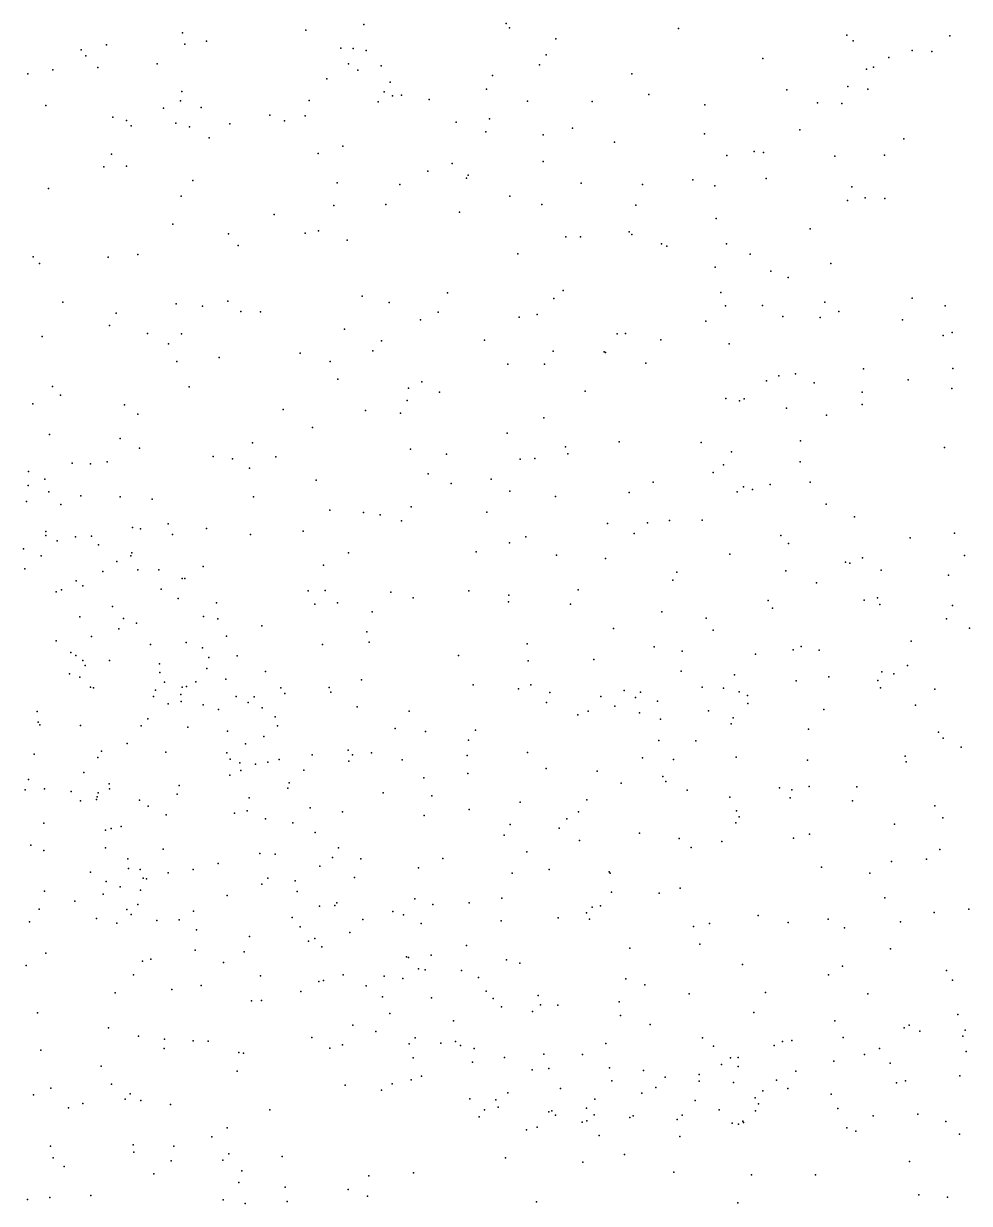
# Model space of a CAD drawing. Header units: metres. Extents: x -24.3 to 24.3, y -27.7 to 27.7.
# Drawn here: x 2.201 to 3.582, y -1.712 to 0.01 of the extents above; entities that cross this region are included whole.
import ezdxf

# ---------------------------------------------------------------- set-up
doc = ezdxf.new("R2010")
doc.units = ezdxf.units.M

msp = doc.modelspace()

# ---------------------------------------------------------------- linework, layer by layer
for p in [(2.6129, 0.0003, -14.6957), (2.6978, 0.0086, 19.1458), (2.9053, 0.0098, 19.0265), (2.9105, 0.0036, -14.895), (3.1574, 0.0028, 14.2276), (2.4327, -0.0039, -9.6544), (2.4679, -0.0157, -14.5281), (2.978, -0.0122, 16.735), (3.4032, -0.007, 14.2628), (3.4124, -0.0155, -2.99), (3.5532, -0.0082, -9.8984), (2.2851, -0.0286, 17.0901), (2.3217, -0.0214, 19.6011), (2.4365, -0.0202, 19.6816), (2.664, -0.0261, -8.2147), (2.6822, -0.0266, 19.2874), (2.7013, -0.0296, 18.8714), (3.4984, -0.0294, 19.0671), (3.5272, -0.0307, -8.0085), (2.2919, -0.0372, 15.4356), (2.3961, -0.049, 19.8189), (2.6752, -0.0487, -9.6297), (2.954, -0.0504, 18.937), (2.9637, -0.0357, -9.6546), (3.2803, -0.0413, -9.756), (3.4645, -0.0398, -6.9226), (2.207, -0.0637, -9.7032), (2.2437, -0.0575, -14.349), (2.3094, -0.0541, 19.7212), (2.6887, -0.0584, 19.6211), (2.723, -0.052, 19.4147), (2.8854, -0.066, -5.3867), (3.0891, -0.0633, -9.6927), (3.4317, -0.0568, -14.9828), (3.4418, -0.0536, 16.8321), (2.6437, -0.071, 19.8184), (2.7362, -0.0755, 14.5411), (2.8769, -0.0859, 19.1675), (3.4045, -0.0821, -9.8297), (3.4336, -0.086, -6.2611), (2.4301, -0.103, -14.4229), (2.432, -0.0895, 16.924), (2.6177, -0.1023, -5.217), (2.7273, -0.0897, 25.1273), (2.7395, -0.0957, -14.7236), (2.7527, -0.0946, 19.7233), (2.7931, -0.101, -9.6244), (3.1138, -0.0937, -5.6007), (3.3153, -0.0871, -14.9556), (2.2333, -0.11, 19.928), (2.4053, -0.1137, -9.6814), (2.4599, -0.1129, 20.0878), (2.7186, -0.1046, -20.2537), (2.9367, -0.1036, -14.8474), (3.0313, -0.104, -14.8901), (3.1955, -0.1088, -20.0656), (3.36, -0.1059, 19.0557), (3.3956, -0.107, 19.1078), (2.3313, -0.1266, 17.0172), (2.3512, -0.1318, -20.6498), (2.4231, -0.1354, 14.9627), (2.5018, -0.1364, -9.6748), (2.5602, -0.1238, 16.8516), (2.5817, -0.1321, -14.5336), (2.612, -0.125, 20.051), (2.8323, -0.134, -15.4056), (2.8814, -0.1291, 19.5166), (2.358, -0.1396, -14.3525), (2.443, -0.1409, 18.9299), (2.8756, -0.1481, 19.788), (2.9595, -0.1528, 25.1362), (3.0024, -0.1429, -9.688), (3.195, -0.1509, -9.7452), (3.3342, -0.1455, -9.7965), (2.4718, -0.157, -15.6013), (2.667, -0.1693, -14.5866), (3.0638, -0.1631, -7.8849), (3.4861, -0.1586, 19.0544), (2.329, -0.1808, -8.2054), (2.6312, -0.1797, -3.0006), (3.2276, -0.1828, 16.7284), (3.2678, -0.1769, -3.062), (3.2814, -0.1783, 14.1595), (3.3857, -0.1837, -7.2223), (3.4578, -0.1824, -6.5077), (2.3179, -0.1992, 20.2196), (2.351, -0.1985, -9.7062), (2.791, -0.2056, -14.6811), (2.8267, -0.1946, 16.731), (2.9595, -0.1913, 19.6395), (2.448, -0.2192, 16.9426), (2.6588, -0.2224, 20.2622), (2.8474, -0.216, 20.0389), (2.8502, -0.2116, -3.0868), (3.0151, -0.2232, 19.4887), (3.1779, -0.2184, -14.893), (3.2853, -0.2164, 19.0874), (2.2372, -0.231, 15.1454), (2.7502, -0.2253, -9.66), (3.1045, -0.2252, -9.7384), (3.2103, -0.2269, 25.1388), (3.4101, -0.2285, 16.7814), (2.4311, -0.2423, -14.3159), (2.6537, -0.2558, 16.8199), (2.7299, -0.2542, -14.5694), (2.9111, -0.242, -14.7504), (2.9576, -0.2545, 16.71), (3.095, -0.2553, 19.3351), (3.4041, -0.2486, 19.0784), (3.4299, -0.2445, -9.855), (3.4586, -0.2453, 25.1534), (2.5669, -0.2691, 14.3905), (2.8376, -0.2653, 20.1675), (3.2122, -0.2745, 19.1755), (2.4188, -0.2832, 20.4085), (2.6314, -0.2925, -14.4289), (3.3495, -0.2897, -6.2722), (2.5002, -0.2969, -9.7097), (2.6119, -0.2961, -5.3316), (2.6733, -0.3064, 19.06), (2.9925, -0.3014, 20.0316), (3.0141, -0.3015, -14.7727), (3.0851, -0.2943, 19.1317), (3.0891, -0.2982, 19.6203), (2.3676, -0.3272, -9.7321), (2.5141, -0.314, -14.3089), (2.9226, -0.3261, 24.9742), (3.1325, -0.3119, -5.7804), (3.1403, -0.3151, 19.4654), (3.2275, -0.3115, -14.8639), (3.2619, -0.3266, -9.806), (2.215, -0.3309, 20.3812), (2.224, -0.3403, 17.1319), (2.3243, -0.3311, 14.656), (3.3795, -0.3406, -6.9338), (3.2106, -0.3457, -7.6577), (3.2922, -0.3518, -19.9173), (3.3172, -0.361, -14.8763), (2.4993, -0.3955, -14.235), (2.695, -0.3879, -14.3945), (2.8197, -0.383, -9.6969), (2.975, -0.3915, -14.6922), (2.9887, -0.3797, -9.7442), (3.2192, -0.3829, 16.7309), (3.4986, -0.391, -9.9608), (2.2579, -0.3969, -15.7527), (2.3362, -0.4128, 14.3816), (2.4237, -0.3992, 24.7626), (2.4622, -0.4027, 20.5182), (2.5179, -0.4107, 19.1944), (2.5469, -0.411, -3.0894), (2.7346, -0.3971, 16.8209), (2.8064, -0.4116, 20.3927), (3.2256, -0.4022, 24.9913), (3.2798, -0.4018, 19.2688), (3.3709, -0.3969, 19.1793), (3.3915, -0.4105, -9.9058), (3.5467, -0.4022, 16.794), (2.7805, -0.4224, -14.439), (2.9244, -0.4185, -5.6183), (2.9507, -0.4149, 20.2554), (3.197, -0.4245, 19.5787), (3.3096, -0.418, 19.3126), (3.3641, -0.4194, -6.561), (3.4842, -0.4227, -14.8656), (2.2278, -0.4471, -14.0403), (2.3264, -0.4307, 20.5054), (2.3819, -0.4424, 17.0331), (2.4315, -0.4432, -9.7495), (2.6693, -0.4363, -14.2981), (3.0677, -0.4432, -14.7028), (3.0796, -0.4427, -3.1763), (3.5438, -0.4453, 14.1158), (3.5567, -0.4409, 19.4441), (2.4124, -0.4577, -14.1332), (2.7233, -0.4532, 20.4779), (2.874, -0.4521, -14.499), (3.1314, -0.4518, 19.9359), (3.2312, -0.4576, -6.1675), (2.4862, -0.4774, 16.9791), (2.6046, -0.4715, 16.9039), (2.711, -0.4679, 14.0319), (2.9741, -0.4686, -14.5885), (3.0485, -0.4692, 20.1426), (3.0504, -0.4701, -7.9556), (2.4246, -0.4833, -20.5283), (2.6486, -0.4834, 24.7608), (2.908, -0.4871, -9.7492), (2.9616, -0.4872, 16.7782), (3.1093, -0.486, 16.752), (3.4273, -0.4942, 24.9111), (3.5577, -0.4938, 19.1665), (2.6596, -0.509, -14.2033), (2.7826, -0.5132, -14.3131), (3.2856, -0.5119, 19.5014), (3.3037, -0.5042, -7.2212), (3.3281, -0.5014, -14.7662), (3.3553, -0.5148, 16.7648), (3.4928, -0.5103, 16.7934), (2.2429, -0.5199, -12.19), (2.2547, -0.5327, -12.3424), (2.4424, -0.5202, 19.3724), (2.7629, -0.5225, -9.7278), (2.808, -0.5282, -19.9954), (3.021, -0.5266, -5.8022), (3.4253, -0.5283, -14.7543), (3.5563, -0.5231, -10.0704), (2.2142, -0.5454, -11.5043), (2.3481, -0.5465, -9.7974), (2.7611, -0.5406, 16.8473), (3.2264, -0.5374, -9.8777), (3.2462, -0.5407, 14.0088), (3.2532, -0.5381, 19.7085), (3.4254, -0.546, -3.1839), (2.3677, -0.5602, -14.0187), (2.5799, -0.5533, 20.6076), (2.7, -0.5549, -5.5474), (2.7514, -0.5589, -8.1472), (2.9604, -0.5656, 20.4009), (3.3148, -0.5517, -7.0057), (3.3734, -0.5617, 19.3719), (2.6229, -0.58, -14.1168), (2.2387, -0.5898, -12.0422), (2.3418, -0.596, 20.6409), (2.5349, -0.602, -14.0546), (2.9072, -0.5879, -9.7965), (3.0706, -0.6008, 16.7772), (3.1901, -0.6017, 20.0061), (3.3352, -0.5994, -15.1301), (2.3701, -0.6099, 24.4989), (2.766, -0.6113, -9.7957), (2.8186, -0.6187, 24.6893), (2.9922, -0.6081, -14.4316), (2.9956, -0.6182, -9.8355), (3.2345, -0.6153, 24.758), (3.5456, -0.6089, 19.2498), (2.2717, -0.6319, -11.2971), (2.2986, -0.6329, 19.5713), (2.3229, -0.6297, -12.5841), (2.4776, -0.6222, 20.6579), (2.5059, -0.6253, 16.993), (2.5692, -0.6224, -9.7973), (2.9262, -0.6259, -14.3254), (2.9475, -0.6249, 16.815), (3.2227, -0.6344, -7.3901), (3.335, -0.6299, -10.0013), (2.2082, -0.6439, -11.83), (2.5308, -0.639, 19.5522), (2.7914, -0.6476, 20.5659), (3.2077, -0.6453, -19.7459), (2.2076, -0.6645, -11.7116), (2.2318, -0.6552, -9.808), (2.6283, -0.6567, -14.044), (2.8253, -0.6616, -14.1521), (2.8834, -0.6553, -14.2334), (3.1202, -0.6598, -9.8986), (3.2519, -0.6665, 16.7968), (3.2652, -0.6704, -14.5553), (3.291, -0.6632, -6.805), (3.3494, -0.6595, 19.5919), (2.2052, -0.6878, -9.6584), (2.2375, -0.6735, -11.4987), (2.2846, -0.6795, -11.157), (2.3416, -0.6809, -12.2665), (2.3886, -0.6844, -13.8783), (2.5366, -0.6808, -13.9606), (2.9111, -0.6725, -3.2602), (2.9775, -0.6803, 13.9687), (3.0849, -0.6747, -6.0482), (3.2428, -0.6737, -9.9828), (2.2551, -0.692, -11.403), (2.6479, -0.7007, -20.198), (2.6972, -0.704, 20.643), (2.7666, -0.6957, -15.547), (2.8775, -0.7035, -9.8855), (3.373, -0.6915, -10.0803), (2.4121, -0.7202, -12.5285), (2.7213, -0.7071, -9.8721), (2.7529, -0.7161, -5.7067), (3.0533, -0.7199, -14.2612), (3.1118, -0.7188, 20.2487), (3.1441, -0.7157, -7.5945), (3.1915, -0.7149, 20.0965), (3.4142, -0.7101, -14.5545), (2.2332, -0.7318, -11.5801), (2.2334, -0.7375, -10.8479), (2.2767, -0.7393, -12.8842), (2.2998, -0.7383, -12.1489), (2.3597, -0.7256, -12.4024), (2.3714, -0.7275, -13.7577), (2.4184, -0.7361, -12.6272), (2.4678, -0.7272, -9.888), (2.5323, -0.7358, -13.8693), (2.6091, -0.7313, -9.8877), (2.9344, -0.7396, 19.6636), (3.0926, -0.7344, -9.9676), (3.3067, -0.7376, -14.4939), (3.5604, -0.7338, -14.9499), (2.2008, -0.757, -13.5898), (2.2497, -0.7452, -11.936), (2.3104, -0.7513, -20.9029), (2.9102, -0.7481, -14.0842), (3.3177, -0.7491, 19.7201), (3.4955, -0.7407, -10.2013), (2.2267, -0.7671, -9.7299), (2.3574, -0.7671, 19.7794), (2.3589, -0.7628, -15.769), (2.6754, -0.7626, -13.8996), (2.8617, -0.7612, 16.8691), (2.9791, -0.766, 20.4482), (3.0504, -0.7708, -7.8767), (3.2321, -0.7647, -10.0577), (3.4257, -0.77, 19.5244), (3.5748, -0.7665, -14.495), (2.2026, -0.786, -13.4819), (2.3166, -0.7902, -11.2059), (2.3372, -0.7754, -13.6003), (2.3677, -0.7876, -12.8143), (2.3985, -0.7876, -9.9521), (2.4629, -0.7825, -13.701), (2.639, -0.7808, 19.7665), (3.1546, -0.7912, 16.8256), (3.314, -0.789, 24.5345), (3.401, -0.7766, -3.2618), (3.4076, -0.7777, 13.9894), (3.4532, -0.788, -14.4693), (2.2775, -0.8036, -13.0075), (2.4326, -0.8004, 13.8178), (2.4365, -0.8, 17.0398), (3.1491, -0.8026, -14.2118), (3.3587, -0.8067, -14.3958), (3.5516, -0.7954, 21.4682), (2.2484, -0.8196, -9.8341), (2.2562, -0.8168, 17.0904), (2.2872, -0.811, -13.3189), (2.4018, -0.8159, -5.6014), (2.6166, -0.8183, -9.9646), (2.6414, -0.8179, 24.4659), (2.737, -0.8204, 20.6327), (2.851, -0.8184, -5.9222), (2.9092, -0.8245, -9.9905), (3.0106, -0.8166, -14.0623), (2.3304, -0.8413, -11.0395), (2.4265, -0.8294, 20.7087), (2.4823, -0.8355, -9.9919), (2.6261, -0.8378, -13.7315), (2.6591, -0.8356, 16.9325), (2.7695, -0.8282, -13.8838), (2.909, -0.8341, -14.0004), (2.9993, -0.8378, -10.0411), (3.288, -0.8325, -14.2887), (3.2944, -0.8434, -10.1673), (3.4284, -0.8316, 16.8671), (3.4477, -0.8282, 21.8826), (3.4512, -0.838, -10.2687), (3.5572, -0.8397, 22.2645), (2.2829, -0.8563, -11.9892), (2.3466, -0.8587, -12.1608), (2.4637, -0.8558, -12.4281), (2.4844, -0.8593, -12.6435), (2.7098, -0.8489, -9.9873), (3.1326, -0.8487, -10.1066), (3.1977, -0.8579, 19.8209), (3.5484, -0.8589, -19.6012), (2.3397, -0.8739, -13.1344), (2.3659, -0.8652, -12.9523), (2.5486, -0.8694, 16.9853), (2.7019, -0.8781, -13.7854), (3.0623, -0.8731, 13.9082), (3.2078, -0.8756, -14.1444), (3.582, -0.8727, 20.6683), (2.2483, -0.8912, -11.7049), (2.3001, -0.8851, -10.7011), (2.4382, -0.8938, -13.4703), (2.4972, -0.8844, -12.5254), (2.7053, -0.8932, 19.9583), (3.4969, -0.8917, 20.8687), (2.2699, -0.9084, -11.8594), (2.2769, -0.9127, -10.5256), (2.386, -0.8966, -13.3754), (2.4623, -0.9015, -3.1813), (2.6374, -0.8967, -10.0389), (2.836, -0.9127, -10.0557), (2.9361, -0.8958, 16.8751), (3.1216, -0.8999, -14.031), (3.1623, -0.9065, 20.2204), (3.2697, -0.9107, 19.9987), (3.3245, -0.9043, -10.2437), (3.3362, -0.8993, 19.7481), (3.3624, -0.9046, -14.2373), (2.2874, -0.9199, 13.5021), (2.2905, -0.927, -10.4044), (2.3263, -0.92, -12.0847), (2.3992, -0.9248, -10.7709), (2.4711, -0.9157, -12.3466), (2.5125, -0.9131, -10.0648), (2.9374, -0.9204, 24.3659), (3.0334, -0.9186, -10.149), (3.4918, -0.9272, -14.2794), (2.2678, -0.9396, -9.9501), (2.2831, -0.9443, -10.0566), (2.3997, -0.9375, -12.2105), (2.4686, -0.9316, -12.8404), (2.496, -0.9471, -12.7342), (2.554, -0.9359, -13.5374), (3.1612, -0.9355, -10.2461), (3.2389, -0.941, 21.5463), (3.3767, -0.9438, -10.3604), (3.4539, -0.9366, 20.3247), (3.4715, -0.9393, 22.487), (2.2986, -0.9588, -11.962), (2.3028, -0.9596, -11.4217), (2.3935, -0.9634, 20.2902), (2.4066, -0.9515, -10.6474), (2.4325, -0.9589, -11.0615), (2.4386, -0.9579, -10.5265), (2.4521, -0.9509, -12.943), (2.5767, -0.9597, -10.159), (2.647, -0.9591, 16.9276), (2.6942, -0.9481, -10.15), (2.8574, -0.9555, -10.161), (2.9237, -0.9612, -13.8633), (2.9415, -0.9555, 20.5171), (3.0776, -0.9638, 20.1357), (3.1919, -0.9588, -7.1206), (3.2231, -0.9604, 20.8084), (3.329, -0.9494, 20.6071), (3.4485, -0.949, 16.9143), (3.4524, -0.96, 19.5686), (3.5316, -0.9617, -10.5236), (2.3906, -0.9726, -11.1681), (2.4303, -0.9695, 20.7111), (2.4307, -0.9799, -8.1549), (2.5111, -0.9726, -13.4464), (2.5288, -0.9811, -10.4366), (2.5375, -0.973, -12.5774), (2.5825, -0.9679, 20.7039), (2.6495, -0.9661, -13.6578), (2.9642, -0.9812, -10.269), (2.9691, -0.9666, -15.4139), (3.0439, -0.9727, -7.6695), (3.0943, -0.9739, -10.309), (3.1015, -0.9662, -6.5007), (3.1265, -0.9792, 16.8825), (3.2458, -0.9656, -10.3556), (3.258, -0.9708, 21.091), (2.2205, -0.9942, 20.6579), (2.4118, -0.9834, -10.2106), (2.4629, -0.9844, -13.109), (2.4853, -0.9912, -10.2844), (2.5491, -0.9892, -10.5477), (2.688, -0.9876, -10.3063), (2.7637, -0.9939, -13.7537), (3.0252, -0.9939, -13.8981), (3.064, -0.9865, 20.3589), (3.1, -0.9963, 21.8794), (3.2012, -0.9933, -3.3136), (3.2583, -0.9825, 22.1861), (3.3694, -0.9913, -14.1001), (3.5035, -0.985, 22.7987), (2.2222, -1.0097, -3.05), (2.2243, -1.0137, -9.6578), (2.2841, -1.0149, -11.7695), (2.3724, -1.0153, -12.111), (2.3821, -1.0049, -10.3462), (2.568, -1.002, -10.7647), (2.5716, -1.0152, 20.4422), (3.0103, -0.9993, 20.6175), (3.1311, -1.0055, -13.9337), (3.2341, -1.0123, -10.462), (3.2372, -1.0034, 20.1003), (2.4406, -1.0171, 16.9688), (2.4987, -1.0233, -12.8651), (2.5514, -1.0308, -12.3599), (2.7432, -1.0192, -10.3997), (2.7875, -1.0236, -6.0866), (2.8608, -1.0218, -10.3877), (3.3472, -1.0201, 19.752), (3.5367, -1.0247, 16.9619), (2.3522, -1.0409, -11.343), (2.5249, -1.0414, -12.7586), (2.8507, -1.0363, 21.2625), (3.1283, -1.0369, -6.8669), (3.1827, -1.037, 24.2038), (3.5435, -1.0334, -14.133), (3.5702, -1.0462, -10.7181), (2.2161, -1.0565, 20.6767), (2.3091, -1.0617, -10.0541), (2.3148, -1.0521, -10.1626), (2.4083, -1.0535, -20.9974), (2.4975, -1.0549, -11.13), (2.5025, -1.0639, 20.7074), (2.5738, -1.0642, 16.9157), (2.6223, -1.0576, 24.0488), (2.6746, -1.0508, -10.854), (2.6758, -1.0668, 20.9644), (2.6812, -1.0574, -13.624), (2.7087, -1.0545, 16.8879), (2.7538, -1.0647, -10.5353), (2.8487, -1.0587, 20.5951), (2.9369, -1.054, 16.8638), (3.1044, -1.0622, -10.5426), (3.15, -1.0643, 20.2671), (3.2413, -1.0612, 22.5913), (3.3457, -1.0652, -10.6556), (3.4882, -1.0595, -14.8878), (2.2888, -1.0836, -10.2745), (2.5168, -1.0692, -5.9237), (2.5179, -1.0804, 20.6967), (2.5397, -1.0714, -13.4162), (2.5576, -1.0683, -12.6399), (2.6101, -1.08, -10.9406), (2.8495, -1.0848, -10.58), (2.9637, -1.0778, -10.5395), (3.0386, -1.0815, 20.4099), (3.4895, -1.068, 23.7887), (2.2082, -1.0934, 17.0205), (2.3257, -1.0998, -11.9531), (2.4278, -1.1022, -11.2763), (2.5019, -1.0874, -13.1499), (2.5884, -1.0986, -11.0518), (2.7851, -1.0912, -10.7413), (3.0736, -1.0991, -10.6348), (3.1343, -1.0892, -7.2897), (3.1386, -1.0964, -19.5591), (2.2033, -1.1085, -10.5199), (2.2314, -1.1073, -8.1022), (2.2701, -1.1113, -21.6339), (2.3083, -1.1187, 23.7838), (2.3096, -1.1133, -9.9621), (2.3263, -1.1073, -11.4878), (2.4251, -1.1149, 20.9723), (2.5866, -1.1062, -12.2857), (2.7257, -1.113, 20.6669), (2.7972, -1.1173, -13.6886), (3.1696, -1.1091, -10.7045), (3.232, -1.1194, 16.9446), (3.3047, -1.1059, 24.0313), (3.3228, -1.1088, 19.8363), (3.3478, -1.1039, -13.9354), (3.4176, -1.1042, -10.7564), (2.284, -1.1246, -9.8285), (2.3073, -1.1226, -11.6686), (2.3702, -1.1237, 20.6966), (2.3829, -1.1323, -11.37), (2.5302, -1.1204, -13.3187), (2.6191, -1.1349, -12.437), (2.9259, -1.1267, 22.2109), (3.0232, -1.1234, -3.3433), (3.3202, -1.1203, 23.1195), (3.4111, -1.1249, 23.3676), (3.5317, -1.1322, 19.4679), (2.4088, -1.1451, 16.937), (2.5087, -1.1427, -11.2091), (2.5271, -1.1393, 21.4083), (2.554, -1.151, -12.8911), (2.6664, -1.1406, -11.0042), (2.7859, -1.1463, -10.9426), (2.8517, -1.1375, 23.9812), (2.9942, -1.1508, -10.7551), (3.0113, -1.1407, -13.8045), (3.2419, -1.1394, -15.1977), (3.246, -1.1482, -10.8207), (3.5434, -1.1494, -13.9569), (2.2303, -1.1575, -9.6557), (2.3206, -1.1675, -10.3687), (2.3286, -1.1651, 21.198), (2.3431, -1.1623, -10.184), (2.5939, -1.1569, 21.6522), (2.9112, -1.1595, -6.3842), (2.9829, -1.1648, 22.5484), (3.2411, -1.1571, 20.097), (3.4728, -1.1589, -10.8779), (2.6264, -1.1711, -12.6624), (2.9028, -1.1751, -10.9186), (3.0124, -1.1827, -10.8483), (3.1003, -1.1721, 23.9786), (3.158, -1.1798, -10.8727), (3.2203, -1.1839, 23.613), (3.3251, -1.1791, -10.897), (3.3483, -1.1733, 19.7336), (2.2116, -1.1895, -9.5596), (2.2304, -1.1971, 20.6506), (2.3205, -1.1935, 13.3177), (2.4048, -1.1955, -11.9955), (2.546, -1.2017, -13.0815), (2.5684, -1.2028, -6.0943), (2.6605, -1.1933, -13.4967), (2.9358, -1.1994, 20.4992), (3.1755, -1.1927, -13.8324), (3.5389, -1.1959, -10.9812), (2.3531, -1.2092, -10.2749), (2.4851, -1.2161, -11.3206), (2.6333, -1.2202, -12.7773), (2.6519, -1.2076, 23.7305), (2.6934, -1.2095, -11.0833), (2.7776, -1.2224, 20.5968), (2.8129, -1.2089, 16.8557), (3.366, -1.2214, -19.4073), (3.468, -1.2134, 19.5504), (3.5191, -1.2098, 14.1295), (2.2986, -1.229, -9.7569), (2.3539, -1.2234, -11.69), (2.3708, -1.2249, -11.8205), (2.3753, -1.2376, -11.5), (2.3804, -1.2385, -10.047), (2.412, -1.23, -21.3018), (2.4485, -1.2249, -8.1152), (2.5577, -1.2377, 20.6722), (2.684, -1.2369, -15.6996), (2.9144, -1.2304, -13.7126), (2.9681, -1.2248, -7.4813), (3.0558, -1.2282, 23.0862), (3.0575, -1.2301, -10.9384), (3.4367, -1.2302, -11.0117), (2.2312, -1.2566, 16.9645), (2.3212, -1.2427, 21.8207), (2.3416, -1.2505, -9.8605), (2.3715, -1.255, -3.1468), (2.5489, -1.2466, -12.1108), (2.5975, -1.2415, 22.1678), (2.6003, -1.257, -12.9614), (3.1598, -1.2523, -10.9896), (2.2757, -1.2714, 23.4137), (2.3169, -1.2612, -10.5004), (2.4981, -1.263, 23.5328), (2.6584, -1.2735, -13.4137), (2.772, -1.268, -11.1162), (2.8516, -1.2736, 23.5762), (2.8994, -1.2668, -11.0421), (3.0592, -1.2581, 23.4741), (3.1289, -1.2593, 20.2072), (3.4584, -1.2664, -3.329), (2.2234, -1.2831, 22.0242), (2.3515, -1.2836, 16.9128), (2.3577, -1.2909, 22.2607), (2.3674, -1.276, -10.4091), (2.4489, -1.2857, -11.8849), (2.6328, -1.2785, 22.5147), (2.6554, -1.2774, 16.8391), (2.7398, -1.2865, -12.4067), (2.7555, -1.2914, 13.737), (2.7983, -1.2762, -13.5644), (3.0226, -1.2883, -11.0143), (3.031, -1.2798, 16.8694), (3.0431, -1.2781, 13.8658), (3.5303, -1.2876, -11.2076), (3.5813, -1.2831, -13.7992), (2.2095, -1.3014, 20.5932), (2.3075, -1.2964, -6.1548), (2.337, -1.3032, 20.6351), (2.3955, -1.2995, -10.1599), (2.4281, -1.2985, -11.7471), (2.5928, -1.2952, -11.2999), (2.6045, -1.3086, -13.1926), (2.6964, -1.298, -12.2269), (2.7815, -1.304, -12.62), (2.898, -1.2997, 16.8426), (2.9814, -1.2954, 20.4052), (3.0271, -1.2975, -7.2538), (3.179, -1.3083, -11.0727), (3.2023, -1.3039, 16.926), (3.2734, -1.2923, -13.767), (3.3174, -1.3023, 19.7435), (3.3755, -1.2975, -11.1027), (3.4813, -1.3016, 17.0768), (2.4535, -1.313, -11.487), (2.5307, -1.3228, -11.411), (2.6262, -1.3255, -12.1024), (2.6772, -1.3169, -12.9253), (3.3994, -1.3102, -13.7602), (2.4514, -1.3429, 13.4438), (2.6169, -1.3295, 23.3515), (2.6363, -1.3381, -13.0877), (2.8478, -1.3358, -11.164), (3.0862, -1.3396, -11.0992), (3.1883, -1.3342, -13.7116), (3.4667, -1.3408, -11.2675), (2.2332, -1.347, -9.588), (2.3743, -1.3589, -21.8105), (2.3864, -1.3561, -9.9048), (2.523, -1.345, 16.835), (2.7599, -1.3524, -7.6646), (2.7627, -1.3533, -13.4334), (2.7959, -1.3498, -12.7078), (2.9058, -1.357, -7.0256), (2.2044, -1.3649, 22.6662), (2.4928, -1.3608, 23.0052), (2.7775, -1.37, -12.8106), (2.7872, -1.3713, -12.2431), (2.8402, -1.3724, -12.5293), (2.9254, -1.3615, -15.5415), (3.2506, -1.3638, 19.8912), (3.3968, -1.3662, 19.5658), (3.5486, -1.3724, -11.4637), (2.3611, -1.3786, -10.5584), (2.46, -1.3943, -10.3132), (2.547, -1.3804, -20.8257), (2.632, -1.3885, -12.0182), (2.6389, -1.387, -7.8754), (2.6676, -1.3788, -11.3359), (2.7009, -1.3947, -13.1544), (2.7274, -1.3807, -13.3058), (2.7544, -1.3842, -12.9084), (2.8649, -1.3826, -12.3589), (3.0801, -1.3844, -13.6439), (3.1081, -1.3934, 20.1654), (3.3762, -1.3789, -14.8897), (3.5572, -1.3867, -13.6812), (2.3344, -1.4051, -9.7315), (2.4171, -1.4004, -10.4686), (2.6058, -1.4029, -3.2483), (2.7248, -1.411, -12.1099), (2.7965, -1.4121, -11.3025), (2.8763, -1.4028, 20.4542), (2.9524, -1.409, -12.427), (3.1726, -1.4064, 20.0519), (3.2842, -1.4045, -13.6434), (3.4337, -1.4064, -11.4026), (2.5335, -1.4168, -11.6264), (2.5481, -1.4161, -11.5225), (2.8866, -1.4132, -12.643), (2.8986, -1.4257, -12.2007), (2.9556, -1.4225, -13.5544), (2.9808, -1.4229, -12.2772), (3.0706, -1.4181, 16.8898), (2.221, -1.434, -9.5347), (2.7354, -1.4353, -6.6829), (2.8284, -1.4457, 16.8314), (2.9439, -1.4323, -11.2392), (3.0725, -1.4382, -12.4284), (3.2673, -1.4335, 19.7775), (3.3856, -1.4458, -13.608), (3.5653, -1.4368, -14.3037), (2.3246, -1.456, 20.5673), (2.6817, -1.4524, 16.826), (2.7154, -1.4614, -12.0052), (3.1158, -1.4513, -12.3223), (3.4868, -1.4559, -12.0643), (3.4939, -1.452, -12.1686), (3.5094, -1.4608, -11.8356), (3.5756, -1.4594, 17.1956), (2.3688, -1.4684, -22.1051), (2.4065, -1.4729, -6.3919), (2.4485, -1.4753, -9.987), (2.4702, -1.4756, -10.4269), (2.6215, -1.4703, -11.7813), (2.6667, -1.4808, 20.5411), (2.7639, -1.4795, -11.4169), (2.7725, -1.4708, -19.7984), (2.8099, -1.4786, -13.0677), (2.8317, -1.4763, -12.958), (3.051, -1.4788, -12.2), (3.1923, -1.4706, 13.9571), (3.3092, -1.4761, -12.374), (3.3226, -1.4747, -11.4545), (3.3975, -1.4701, 17.0775), (3.5724, -1.4684, -12.4793), (2.2258, -1.4888, 16.9333), (2.4062, -1.4862, -9.8603), (2.5152, -1.492, -10.2618), (2.5221, -1.4931, 20.5735), (2.6479, -1.486, -20.3928), (2.839, -1.4821, -7.2868), (2.8588, -1.4863, -13.3533), (2.9605, -1.4946, -12.0848), (3.0169, -1.4949, 20.2182), (3.2082, -1.483, -11.3924), (3.2971, -1.4819, -12.2298), (3.4289, -1.4949, -11.6735), (3.4509, -1.4861, 19.44), (3.5771, -1.4909, 19.3469), (2.314, -1.5122, -9.6571), (2.7696, -1.5, 20.4607), (2.8564, -1.506, -13.2306), (2.9029, -1.4994, -11.3681), (2.9677, -1.5155, -12.7611), (3.0565, -1.5147, -12.6362), (3.2198, -1.5097, -12.077), (3.2329, -1.5001, -3.3603), (3.2442, -1.4995, -12.4854), (3.2444, -1.5128, 19.6768), (3.3841, -1.5046, -11.9581), (3.4664, -1.5078, -12.4876), (2.5125, -1.5194, -10.1342), (2.7668, -1.5318, -11.7638), (2.7821, -1.5268, -11.8973), (2.9434, -1.5176, -3.3146), (3.106, -1.5183, -12.1112), (3.1379, -1.5279, 19.9271), (3.1873, -1.5242, -11.4922), (3.3005, -1.5327, -11.6304), (3.3284, -1.5192, -13.5187), (3.568, -1.5264, -12.6466), (2.2405, -1.5441, 20.4472), (2.3291, -1.5382, -7.8493), (2.6704, -1.54, 13.6473), (2.7236, -1.5469, -11.5447), (2.7388, -1.5379, -11.6602), (2.9847, -1.5449, -11.9823), (3.0597, -1.5337, -11.4375), (3.1239, -1.5431, -11.9869), (3.1873, -1.534, -12.6396), (3.2375, -1.5359, -13.4772), (3.2803, -1.5483, -11.8887), (3.317, -1.5447, 19.5314), (3.4755, -1.5364, 17.1451), (3.4889, -1.5336, -13.4349), (2.2154, -1.554, -22.585), (2.2871, -1.5664, -10.8179), (2.3493, -1.56, -10.7347), (2.3562, -1.5525, 13.3066), (2.3721, -1.5623, 20.4808), (2.8524, -1.5596, -11.496), (2.8903, -1.5611, -11.8797), (2.9079, -1.5511, -13.0587), (3.0351, -1.56, 20.0841), (3.1036, -1.5516, -12.7429), (3.1815, -1.5621, -11.6114), (3.2689, -1.5584, 17.0164), (3.2741, -1.5672, -11.7474), (3.3802, -1.5528, -13.4311), (2.2665, -1.573, -3.0711), (2.4154, -1.5679, -10.6586), (2.5606, -1.5757, -21.4202), (2.8739, -1.5756, 20.3012), (2.894, -1.5718, -11.7482), (2.9679, -1.5785, -13.2619), (2.9721, -1.5772, -11.4914), (2.9777, -1.5837, -12.9193), (3.0227, -1.5736, -13.3674), (3.0342, -1.5831, -13.1639), (3.1626, -1.5836, -11.7771), (3.2167, -1.576, -13.3479), (3.2696, -1.5775, -12.7646), (3.3898, -1.5737, -12.6961), (3.5065, -1.5822, -13.2897), (2.8659, -1.5858, 16.8425), (2.9509, -1.6013, 20.1741), (3.0165, -1.5938, -11.6167), (3.0233, -1.592, -11.7932), (3.0861, -1.5869, -12.8822), (3.0912, -1.5847, -13.2911), (3.1553, -1.5898, -13.0297), (3.2357, -1.5954, -13.2081), (3.2448, -1.5967, -12.8762), (3.2513, -1.5925, -13.0028), (3.2522, -1.5941, -13.1062), (3.4415, -1.5846, -3.3247), (3.5477, -1.593, -12.8706), (2.4755, -1.615, -9.9566), (2.4983, -1.6019, -6.779), (2.9353, -1.6052, -19.5671), (3.0414, -1.6131, 16.9119), (3.1593, -1.6147, 19.7051), (3.4031, -1.6021, -12.9052), (3.416, -1.6071, -13.0426), (3.5677, -1.6113, -13.067), (2.24, -1.6288, -9.4915), (2.3608, -1.6267, -9.69), (2.4202, -1.6289, 16.8639), (2.2439, -1.646, -7.2663), (2.3618, -1.6375, -7.5134), (2.4163, -1.6504, -9.7719), (2.4918, -1.6494, -7.0094), (2.5005, -1.6399, -10.5871), (2.5782, -1.644, -10.2327), (2.9044, -1.6457, 13.8064), (3.0175, -1.6524, 19.9553), (3.0783, -1.6411, 19.8395), (3.4945, -1.6513, 17.2283), (2.2599, -1.6583, -10.9284), (2.391, -1.6691, -10.7722), (2.5195, -1.6648, 20.373), (2.7701, -1.6676, 20.2799), (3.1504, -1.6669, 16.9702), (3.264, -1.6705, 19.4713), (2.5151, -1.6821, -21.9352), (2.7049, -1.672, 16.8465), (3.357, -1.6706, 14.0902), (2.239, -1.7038, 20.2125), (2.2991, -1.701, 16.9336), (2.583, -1.6885, -10.3517), (2.6746, -1.692, -20.6131), (2.7028, -1.7018, -3.2338), (3.508, -1.7001, -13.819), (3.5502, -1.7034, -13.4888), (2.2066, -1.7067, -9.4119), (2.4922, -1.7073, 13.5192), (2.5243, -1.7124, -10.0523), (2.5857, -1.7097, 16.8689), (2.95, -1.7102, 16.9006), (3.2438, -1.7114, 17.0555)]:
    msp.add_point(p)

doc.saveas('drawing.dxf')
